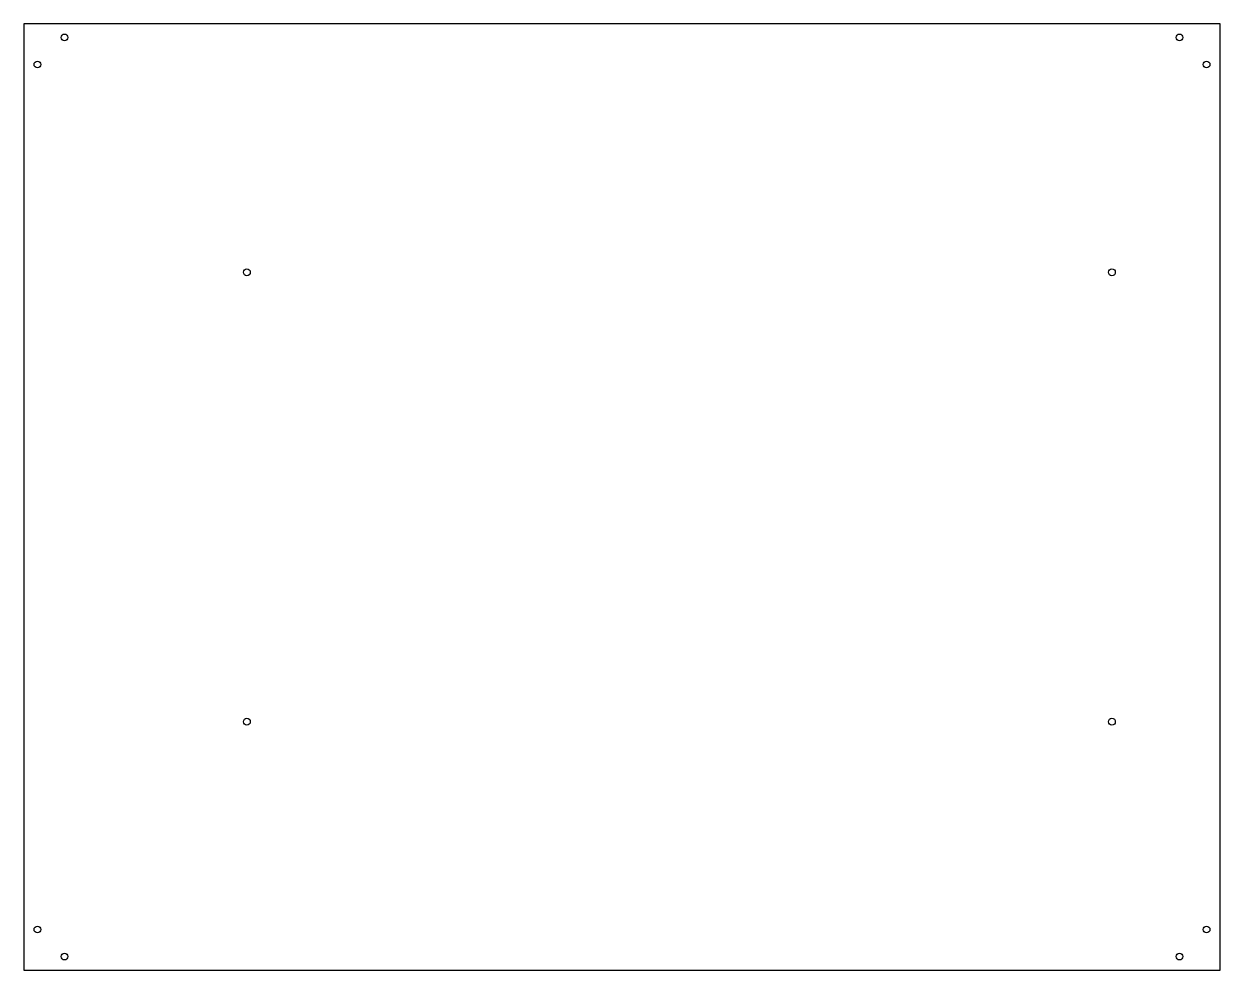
# Model space of a CAD drawing. Header units: millimetres. Extents: x 0 to 885, y 0 to 700.
import ezdxf

# ---------------------------------------------------------------- set-up
doc = ezdxf.new("R2010")
doc.units = ezdxf.units.MM

msp = doc.modelspace()

# ---------------------------------------------------------------- linework, layer by layer
at = {"color": 7, "linetype": 'Continuous', "lineweight": 25}
for p, q in [((0, 700), (0, 0)), ((885, 700), (0, 700)), ((885, 0), (885, 700)), ((0, 0), (885, 0))]:
    msp.add_line(p, q, dxfattribs=at)
for centre in [(30, 690), (855, 690), (10, 670), (875, 670), (165, 516.25), (805, 516.25), (165, 183.75), (805, 183.75), (10, 30), (875, 30), (30, 10), (855, 10)]:
    msp.add_circle(centre, 2.5, dxfattribs=at)

doc.saveas('drawing.dxf')
